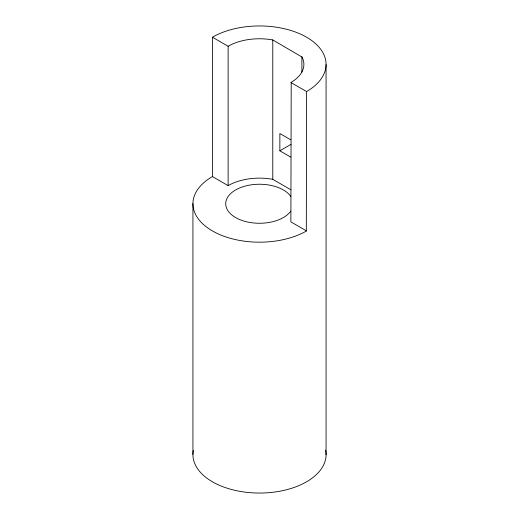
<?xml version="1.0" encoding="UTF-8"?>
<svg xmlns="http://www.w3.org/2000/svg" width="519" height="519" viewBox="0 0 519 519"><rect width="100%" height="100%" fill="white"/><g stroke="black" fill="none" stroke-linecap="round" stroke-linejoin="round"><path stroke-width="0.78" d="M212.427 37.206L212.68 37.063A66.568 38.432 0 0 1 248.29 26.495L249.438 26.391A66.568 38.432 0 0 1 325.374 69.935L325.192 70.597A66.568 38.432 0 0 1 307.138 91.227L306.573 91.558L306.32 231.072A66.568 38.432 0 0 1 212.589 231.02A66.568 38.432 0 0 1 211.862 176.908L212.427 176.577L212.427 37.206L228.12 46.269L228.12 185.633L212.427 176.577M228.12 46.269L228.341 46.139A44.381 25.619 0 0 1 272.773 39.937L302.032 57.064A44.381 25.619 0 0 1 291.204 82.313L290.88 221.873L306.573 230.929M228.12 185.633L228.341 185.504A44.381 25.619 0 0 1 272.773 179.302L290.802 189.746M290.724 139.812L279.858 133.519L279.858 150.802L290.945 144.412M290.88 82.502L306.573 91.558M279.858 150.802L290.731 157.088M326.068 64.59L326.068 454.826M301.889 56.805L301.889 72.199M272.773 39.937L272.773 179.302M192.932 203.545L192.932 454.41M325.614 450.135A66.568 38.432 0 0 1 259.727 493.05A66.568 38.432 0 0 1 193.334 450.395M290.835 211.064A33.8 19.514 0 0 1 239.006 219.265A33.8 19.514 0 0 1 239.006 188.235A33.8 19.514 0 0 1 290.835 196.442"/></g></svg>
